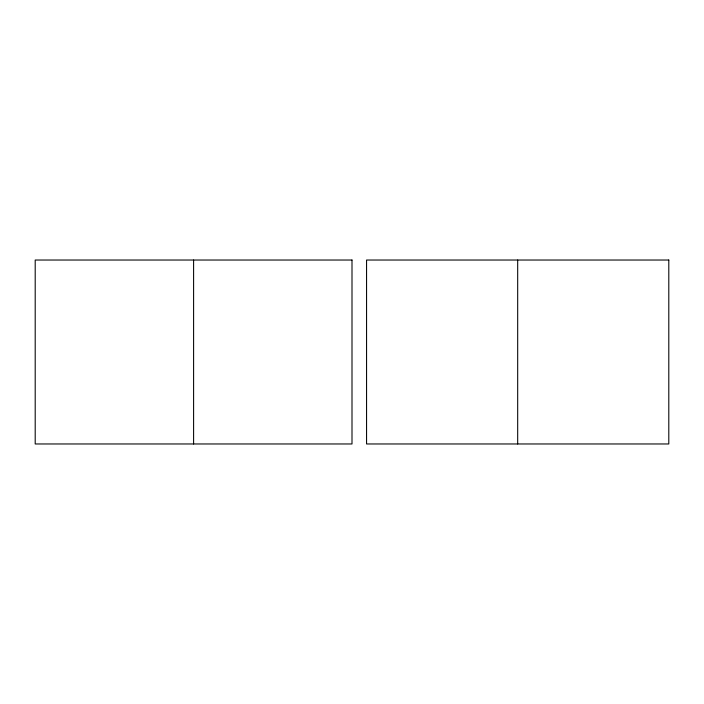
<?xml version="1.0" encoding="UTF-8"?>
<svg xmlns="http://www.w3.org/2000/svg" width="704" height="704" viewBox="0 0 704 704"><rect width="100%" height="100%" fill="white"/><g stroke="black" fill="none" stroke-linecap="round" stroke-linejoin="round"><path stroke-width="1.06" d="M517.686 260.031L517.686 443.969M193.6 260.031L193.6 443.969M352 260.031L35.2 260.031L35.2 443.969L352 443.969L352 260.031M668.8 260.031L366.564 260.031L366.564 443.969L668.8 443.969L668.8 260.031"/></g></svg>
